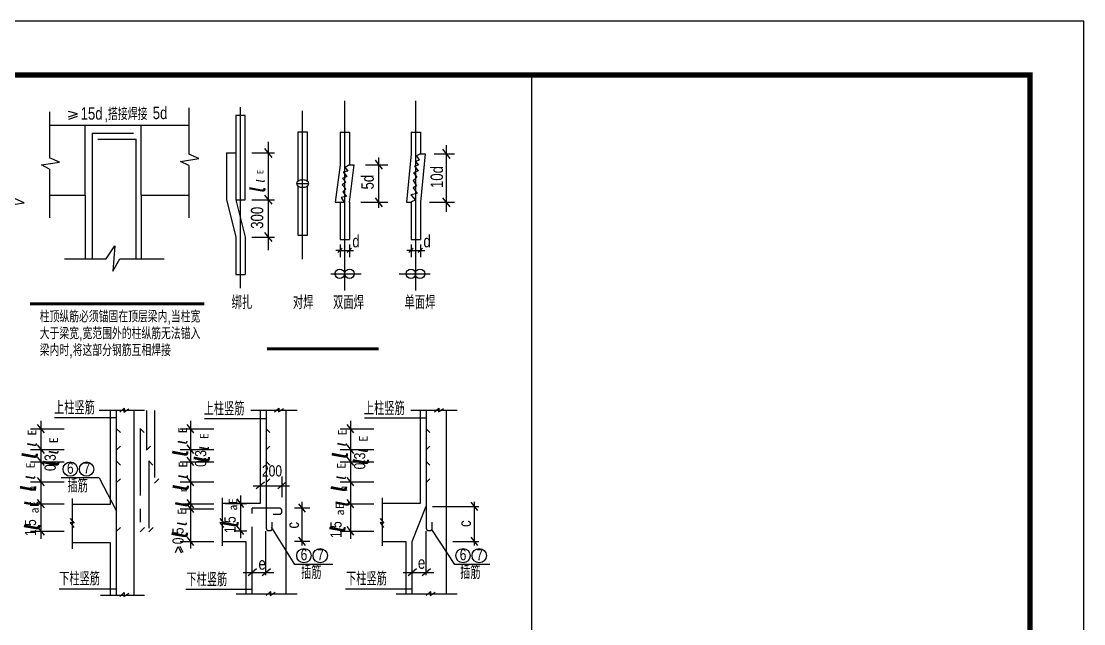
# Model space of a CAD drawing. Extents: x 299218 to 746073, y -331171 to -40619.
# Drawn here: x 440238 to 460052, y -59153 to -47922 of the extents above; entities that cross this region are included whole.
import ezdxf
from ezdxf.enums import TextEntityAlignment as Align

# ---------------------------------------------------------------- set-up
doc = ezdxf.new("R2010")
doc.units = 0
doc.header["$LTSCALE"] = 1000
doc.header["$MEASUREMENT"] = 0
doc.linetypes.add('CENTER', pattern=[2, 1.25, -0.25, 0.25, -0.25])
doc.layers.add('1', color=1, linetype='CENTER', lineweight=30)
for name, color, linetype in [('14', 2, 'Continuous'), ('2', 7, 'Continuous'), ('3', 3, 'Continuous'), ('_0', 7, 'Continuous'), ('DIM_SYMB', 3, 'Continuous'), ('LP2', 2, 'Continuous'), ('PUB_DIM', 3, 'Continuous'), ('PUB_TITLE', 4, 'Continuous'), ('ZB2', 3, 'Continuous'), ('柱线', 2, 'Continuous')]:
    doc.layers.add(name, color=color, linetype=linetype)
doc.styles.add('-宋体', font='', dxfattribs={"width": 0.8})
doc.styles.add('GS_Rein', font='GS_TXT.shx', dxfattribs={"width": 0.7, "bigfont": 'GS_HZTXT.shx'})
doc.styles.add('WMF-宋体0', font='')
doc.styles.get('-宋体').set_extended_font_data('SimSun')
doc.styles.get('WMF-宋体0').set_extended_font_data('SimSun')

# ---------------------------------------------------------------- blocks, each defined once
blk = doc.blocks.new('21')
at = {"color": 7, "style": 'WMF-宋体0'}
blk.add_text('ι', height=400, rotation=350, dxfattribs=at).set_placement((187212, -120479))
for s, p in [('a', (187568, -120476)), ('E', (187688, -120476))]:
    blk.add_text(s, height=160, dxfattribs=at).set_placement(p)
blk = doc.blocks.new('A$C30D65830')
at = {"color": 7, "style": 'WMF-宋体0'}
for height, p in [(500, (-461, -101)), (300, (-154, -92))]:
    blk.add_text('ι', height=height, rotation=350, dxfattribs=at).set_placement(p)
blk.add_text('E', height=200, dxfattribs=at).set_placement((134, -97))
blk = doc.blocks.new('弘吉车间2')
at = {"layer": '14'}
blk.add_lwpolyline([(-9300, 0), (0, 0), (0, 40000), (-9300, 40000)], close=True, dxfattribs=at)

msp = doc.modelspace()

# ---------------------------------------------------------------- linework, layer by layer
for p, q in [((440766.8, -49611.9, -2616.3), (440766.8, -50468.7, -2616.3)), ((443364.7, -49536.3, -2616.3), (443364.7, -50402.8, -2616.3)), ((440952, -50547.9, -2616.3), (440766.8, -50468.7, -2616.3)), ((443211, -50534.2, -2616.3), (443549.9, -50482.1, -2616.3)), ((443549.9, -50482.1, -2616.3), (443364.7, -50402.8, -2616.3)), ((440613.1, -50600, -2616.3), (440952, -50547.9, -2616.3)), ((440766.8, -50676.7, -2616.3), (440613.1, -50600, -2616.3)), ((440766.8, -50676.7, -2616.3), (440766.8, -51587.1, -2616.3)), ((443364.7, -50610.9, -2616.3), (443211, -50534.2, -2616.3)), ((443364.7, -50610.9, -2616.3), (443364.7, -51584.2, -2616.3)), ((439956.5, -51356.1, -2616.3), (440295.4, -51304.1, -2616.3)), ((440295.4, -51304.1, -2616.3), (440110.2, -51224.8, -2616.3)), ((441823.3, -52352.2, -2616.3), (441980.6, -52110.8, -2616.3)), ((441980.6, -52110.8, -2616.3), (441949.1, -52582, -2616.3)), ((441046.3, -52352.2, -2616.3), (441823.3, -52352.2, -2616.3)), ((441949.1, -52582, -2616.3), (442078.9, -52352.2, -2616.3)), ((442078.9, -52352.2, -2616.3), (442904.7, -52352.2, -2616.3)), ((442074.8, -55207.6), (442158.8, -55134)), ((442158.8, -55134), (442148.3, -55207.6)), ((442148.3, -55207.6), (442242.9, -55144.5)), ((444959.4, -55205.8), (445043.5, -55132.2)), ((445043.5, -55132.2), (445032.9, -55205.8)), ((445032.9, -55205.8), (445127.5, -55142.7)), ((447943.7, -55205.8), (448027.8, -55132.2)), ((448027.8, -55132.2), (448017.3, -55205.8)), ((448017.3, -55205.8), (448111.8, -55142.7)), ((441153.3, -57191.4), (441226.9, -57275.5)), ((443944.3, -57191.4), (444017.9, -57275.5)), ((446928.6, -57191.4), (447002.2, -57275.5)), ((441226.9, -57275.5), (441153.3, -57265)), ((441153.3, -57265), (441216.3, -57359.5)), ((444017.9, -57275.5), (443944.3, -57265)), ((443944.3, -57265), (444007.4, -57359.5)), ((447002.2, -57275.5), (446928.6, -57265)), ((446928.6, -57265), (446991.7, -57359.5)), ((443112.4, -57827.6), (443165, -57716.2)), ((443165, -57716.2), (443219.7, -57829.6)), ((443197.4, -57706.1), (443252.1, -57819.5)), ((442074.8, -58647.3), (442158.8, -58573.7)), ((442158.8, -58573.7), (442148.3, -58647.3)), ((442148.3, -58647.3), (442242.9, -58584.2)), ((444804.3, -58625.3), (444888.4, -58551.7)), ((444888.4, -58551.7), (444877.8, -58625.3)), ((444877.8, -58625.3), (444972.4, -58562.2)), ((447788.6, -58625.3), (447872.7, -58551.7)), ((447872.7, -58551.7), (447862.2, -58625.3)), ((447862.2, -58625.3), (447956.7, -58562.2))]:
    msp.add_line(p, q)
at = {"layer": '1', "color": 6}
for p, q in [((441559, -50008, -2616.3), (442329.6, -50008, -2616.3)), ((441666.1, -50121.4, -2616.3), (442383.1, -50121.4, -2616.3)), ((444777.3, -50291.8, -5232.6), (444912.2, -50460.6, -5232.6)), ((448095.6, -50309.7, -5232.6), (448230.5, -50478.5, -5232.6)), ((446835.8, -50513.2, -5232.6), (446970.8, -50681.9, -5232.6)), ((444777.3, -51163.9, -5232.6), (444912.2, -51332.7, -5232.6)), ((446835.8, -51210.8, -5232.6), (446970.8, -51379.6, -5232.6)), ((448095.6, -51210.8, -5232.6), (448230.5, -51379.6, -5232.6)), ((444777.3, -51861.6, -5232.6), (444912.2, -52030.3, -5232.6)), ((446142.5, -52235), (446222.5, -52155)), ((446397, -52155), (446317, -52235)), ((447468.2, -52235), (447548.2, -52155)), ((447722.6, -52155), (447642.6, -52235)), ((442574.4, -55176.1), (442574.4, -55919.1)), ((442725.3, -55176.1), (442725.3, -56531.1)), ((440537.6, -55439.6), (440662.9, -55596.4)), ((443326, -55439.6), (443451.3, -55596.4)), ((446310.3, -55439.6), (446435.6, -55596.4)), ((442011.3, -55510.9), (442086.2, -55585.8)), ((442457.4, -55510.9), (442457.4, -57438.3)), ((442457.4, -55510.9), (442532.3, -55585.8)), ((444807.6, -55518.8), (444874.6, -55585.8)), ((447792, -55518.8), (447858.9, -55585.8)), ((440537.6, -55820.3), (440662.9, -55977)), ((442011.3, -55919.1), (442086.2, -55844.2)), ((442574.4, -55919.1), (442649.3, -55844.2)), ((443326, -55820.3), (443451.3, -55977)), ((444807.6, -55911.1), (444874.6, -55844.2)), ((446310.3, -55820.3), (446435.6, -55977)), ((447792, -55911.1), (447858.9, -55844.2)), ((440537.6, -56049.4), (440662.9, -56206.1)), ((443326, -56049.4), (443451.3, -56206.1)), ((446310.3, -56049.4), (446435.6, -56206.1)), ((442011.3, -56119.6), (442086.2, -56194.5)), ((442619.4, -56119.6), (442619.4, -57438.3)), ((442619.4, -56119.6), (442694.3, -56194.5)), ((444807.6, -56127.6), (444874.6, -56194.5)), ((447792, -56127.6), (447858.9, -56194.5)), ((440537.6, -56427.9), (440662.9, -56584.7)), ((442011.3, -56527.8), (442086.2, -56452.9)), ((442725.3, -56531.1), (442803.5, -56452.9)), ((443326, -56427.9), (443451.3, -56584.7)), ((444807.6, -56519.8), (444874.6, -56452.9)), ((446310.3, -56427.9), (446435.6, -56584.7)), ((447792, -56519.8), (447858.9, -56452.9)), ((444776.3, -56514.2), (444619.6, -56639.5)), ((445179, -56514.2), (445022.3, -56639.5)), ((440537.6, -56835), (440662.9, -56991.8)), ((443326, -56835), (443451.3, -56991.8)), ((444258.6, -56827), (444383.9, -56983.7)), ((446310.3, -56835), (446435.6, -56991.8)), ((443326, -56925.9), (443451.3, -57082.6)), ((445056.8, -57001), (444541.7, -57001)), ((444541.7, -58595.6), (444541.7, -57001)), ((445097.3, -57069.5), (445097.3, -57041.5)), ((445410.2, -56916.7), (445535.5, -57073.4)), ((447526.1, -57619.8), (447792, -56959.4)), ((448623.4, -56885.9), (448748.7, -57042.6)), ((444938.8, -57110), (445056.8, -57110)), ((442011.3, -57435), (442086.2, -57360.1)), ((442457.4, -57438.3), (442535.6, -57360.1)), ((442619.4, -57438.3), (442697.6, -57360.1)), ((444258.6, -57335.4), (444383.9, -57492.1)), ((444848.1, -57417.4), (444877.9, -57417.4)), ((444918.4, -57376.9), (444918.4, -57262.2)), ((446310.3, -57343.4), (446435.6, -57500.2)), ((447832.5, -57417.4), (447862.2, -57417.4)), ((447902.7, -57376.9), (447902.7, -57262.2)), ((443326, -57536), (443451.3, -57692.8)), ((445410.2, -57538.6), (445535.5, -57695.3)), ((447526.1, -58595.6), (447526.1, -57619.8)), ((448623.4, -57538.6), (448748.7, -57695.3)), ((444626.4, -58132.8), (444469.7, -58258.2)), ((444885, -58132.8), (444728.3, -58258.2)), ((447610.7, -58132.8), (447454, -58258.2)), ((447869.3, -58132.8), (447712.6, -58258.2))]:
    msp.add_line(p, q, dxfattribs=at)
at = {"layer": '1', "color": 6, "linetype": 'ByBlock'}
for p, q in [((441559, -50008, -2616.3), (441559, -52352.2, -2616.3)), ((442383.1, -52352.2, -2616.3), (442383.1, -50121.4, -2616.3)), ((442008, -55176.1), (442008, -58617.8)), ((444807.6, -55176.1), (444807.6, -57376.9)), ((447792, -55176.1), (447792, -57376.9))]:
    msp.add_line(p, q, dxfattribs=at)
at = {"layer": '1', "color": 6}
for centre, start, end in [((445056.8, -57041.5), 0, 90), ((445056.8, -57069.5), 270, 0), ((444848.1, -57376.9), 180, 270), ((444877.9, -57376.9), 270, 0), ((447832.5, -57376.9), 180, 270), ((447862.2, -57376.9), 270, 0)]:
    msp.add_arc(centre, 40.5, start, end, dxfattribs=at)
at = {"layer": '2', "color": 2, "ltscale": 15}
for p, q in [((444325.4, -52898, -5232.6), (444325.4, -49523.4, -5232.6)), ((446269.7, -52940.9, -5232.6), (446269.7, -49408.6, -5232.6)), ((447595.4, -52940.9, -5232.6), (447595.4, -49408.6, -5232.6)), ((444238.2, -49678.5, -5232.6), (444238.2, -51248.3, -5232.6)), ((444412.6, -49678.5, -5232.6), (444238.2, -49678.5, -5232.6)), ((444412.6, -51248.3, -5232.6), (444412.6, -49678.5, -5232.6)), ((445486.1, -52356.8, -5232.6), (445486.1, -49594.5, -5232.6)), ((440766.8, -49856.3, -2616.3), (443364.7, -49856.3, -2616.3)), ((441430.8, -51164.5, -2616.3), (441430.8, -49856.3, -2616.3)), ((442477.3, -51164.5, -2616.3), (442477.3, -49856.3, -2616.3)), ((445398.9, -49989.5, -5232.6), (445398.9, -50905, -5232.6)), ((445573.3, -49989.5, -5232.6), (445398.9, -49989.5, -5232.6)), ((445573.3, -50905, -5232.6), (445573.3, -49989.5, -5232.6)), ((446182.5, -49987.1, -5232.6), (446182.5, -50597.5, -5232.6)), ((446182.5, -49987.1, -5232.6), (446357, -49987.1, -5232.6)), ((446357, -49987.1, -5232.6), (446357, -50597.5, -5232.6)), ((447508.2, -49987.1, -5232.6), (447508.2, -50394.1, -5232.6)), ((447508.2, -49987.1, -5232.6), (447682.6, -49987.1, -5232.6)), ((447682.6, -49987.1, -5232.6), (447682.6, -50394.1, -5232.6)), ((444844.7, -50166.9, -5232.6), (444844.7, -52188, -5232.6)), ((448163.1, -50235.1, -5232.6), (448163.1, -51474.8, -5232.6)), ((444063.8, -50376.2, -5232.6), (444063.8, -51245.4, -5232.6)), ((444063.8, -50376.2, -5232.6), (444238.2, -50376.2, -5232.6)), ((444537.5, -50376.2, -5232.6), (444962.6, -50376.2, -5232.6)), ((446903.3, -50464.7, -5232.6), (446903.3, -51398.3, -5232.6)), ((447508.2, -50394.1, -5232.6), (447421, -51295.2, -5232.6)), ((447660.2, -50509.2, -5232.6), (447592.3, -50539.4, -5232.6)), ((447682.6, -50394.1, -5232.6), (447607.4, -50433.9, -5232.6)), ((447607.4, -50433.9, -5232.6), (447660.2, -50509.2, -5232.6)), ((447769.8, -50394.1, -5232.6), (447682.6, -51295.2, -5232.6)), ((447682.6, -50394.1, -5232.6), (447769.8, -50394.1, -5232.6)), ((447938.3, -50394.1, -5232.6), (448316.2, -50394.1, -5232.6)), ((446182.5, -50597.5, -5232.6), (446095.3, -51295.2, -5232.6)), ((446328.6, -50716.4, -5232.6), (446240.8, -50733.9, -5232.6)), ((446357, -50597.5, -5232.6), (446280.3, -50646.2, -5232.6)), ((446280.3, -50646.2, -5232.6), (446328.6, -50716.4, -5232.6)), ((446357, -51295.2, -5232.6), (446444.2, -50597.5, -5232.6)), ((446357, -50597.5, -5232.6), (446444.2, -50597.5, -5232.6)), ((446658.6, -50597.5, -5232.6), (447071.8, -50597.5, -5232.6)), ((447637.6, -50712.7, -5232.6), (447554.6, -50750.3, -5232.6)), ((447645.1, -50607.2, -5232.6), (447569.7, -50622.2, -5232.6)), ((447569.7, -50622.2, -5232.6), (447637.6, -50712.7, -5232.6)), ((447592.3, -50539.4, -5232.6), (447645.1, -50607.2, -5232.6)), ((446306.7, -50817.3, -5232.6), (446227.6, -50852.4, -5232.6)), ((446227.6, -50852.4, -5232.6), (446293.5, -50922.6, -5232.6)), ((446240.8, -50733.9, -5232.6), (446306.7, -50817.3, -5232.6)), ((447615, -50825.7, -5232.6), (447547.1, -50893.5, -5232.6)), ((447547.1, -50893.5, -5232.6), (447607.4, -50991.4, -5232.6)), ((447554.6, -50750.3, -5232.6), (447615, -50825.7, -5232.6)), ((445372.7, -50948.8, -5232.6), (445599.4, -50948.8, -5232.6)), ((445398.9, -50992.6, -5232.6), (445398.9, -51908.1, -5232.6)), ((445573.3, -51908.1, -5232.6), (445573.3, -50992.6, -5232.6)), ((446293.5, -50922.6, -5232.6), (446223.2, -50970.9, -5232.6)), ((446223.2, -50970.9, -5232.6), (446293.5, -51045.5, -5232.6)), ((446293.5, -51045.5, -5232.6), (446236.4, -51102.6, -5232.6)), ((446236.4, -51102.6, -5232.6), (446302.3, -51190.3, -5232.6)), ((447607.4, -50991.4, -5232.6), (447547.1, -51029.1, -5232.6)), ((447547.1, -51029.1, -5232.6), (447622.5, -51134.6, -5232.6)), ((440766.8, -51164.5, -2616.3), (441430.8, -51164.5, -2616.3)), ((441430.8, -51164.5, -2616.3), (441430.8, -52352.2, -2616.3)), ((442477.3, -51164.5, -2616.3), (442477.3, -52352.2, -2616.3)), ((442477.3, -51164.5, -2616.3), (443364.7, -51164.5, -2616.3)), ((442520.9, -51164.5, -2616.3), (443364.7, -51164.5, -2616.3)), ((444063.8, -51245.4, -5232.6), (444238.2, -51946, -5232.6)), ((444238.2, -51248.3, -5232.6), (444412.6, -51948.9, -5232.6)), ((444238.2, -51248.3, -5232.6), (444412.6, -51248.3, -5232.6)), ((444537.5, -51248.3, -5232.6), (444962.6, -51248.3, -5232.6)), ((446095.3, -51295.2, -5232.6), (446182.5, -51295.2, -5232.6)), ((446182.5, -51295.2, -5232.6), (446182.5, -51992.9, -5232.6)), ((446262.7, -51300, -5232.6), (446183.7, -51300, -5232.6)), ((446302.3, -51190.3, -5232.6), (446205.7, -51207.9, -5232.6)), ((446205.7, -51207.9, -5232.6), (446262.7, -51300, -5232.6)), ((446357, -51295.2, -5232.6), (446357, -51992.9, -5232.6)), ((446571.4, -51295.2, -5232.6), (447071.8, -51295.2, -5232.6)), ((447421, -51295.2, -5232.6), (447508.2, -51295.2, -5232.6)), ((447622.5, -51134.6, -5232.6), (447501.9, -51157.2, -5232.6)), ((447501.9, -51157.2, -5232.6), (447592.3, -51255.2, -5232.6)), ((447508.2, -51295.2, -5232.6), (447508.2, -51992.9, -5232.6)), ((447592.3, -51255.2, -5232.6), (447509.4, -51285.3, -5232.6)), ((447682.6, -51295.2, -5232.6), (447682.6, -51992.9, -5232.6)), ((447851.1, -51295.2, -5232.6), (448316.2, -51295.2, -5232.6)), ((445398.9, -51908.1, -5232.6), (445573.3, -51908.1, -5232.6)), ((444238.2, -51946, -5232.6), (444238.2, -52643.6, -5232.6)), ((444412.6, -51946, -5232.6), (444412.6, -52643.6, -5232.6)), ((444537.5, -51946, -5232.6), (444962.6, -51946, -5232.6)), ((446182.5, -51992.9, -5232.6), (446357, -51992.9, -5232.6)), ((447508.2, -51992.9, -5232.6), (447682.6, -51992.9, -5232.6)), ((444238.2, -52643.6, -5232.6), (444412.6, -52643.6, -5232.6)), ((446008.9, -52632.3, -5232.6), (446574.9, -52632.3, -5232.6)), ((447283.1, -52632.3, -5232.6), (447866.2, -52632.3, -5232.6))]:
    msp.add_line(p, q, dxfattribs=at)
at = {"layer": '2'}
for p, q in [((442539.6, -55176.1), (441694, -55176.1)), ((441897.2, -55176.1), (441897.2, -56932.3)), ((442341.1, -58617.8), (442341.1, -55176.1)), ((445384.3, -55176.1), (444520.8, -55176.1)), ((444693.2, -55176.1), (444693.2, -56910.1)), ((445181.4, -58595.6), (445181.4, -55176.1)), ((448368.6, -55176.1), (447505.1, -55176.1)), ((447677.5, -55176.1), (447677.5, -56910.1)), ((448165.7, -58595.6), (448165.7, -55176.1)), ((440604.1, -55370.2), (440604.1, -57568.9)), ((442008, -55313.1), (440855.5, -55313.1)), ((443326, -55439.6), (443451.3, -55596.4)), ((443392.5, -55370.2), (443392.5, -57568.9)), ((443392.5, -55370.2), (443392.5, -57753.1)), ((444807.6, -55335), (443655.2, -55335)), ((446310.3, -55439.6), (446435.6, -55596.4)), ((446376.8, -55370.2), (446376.8, -57568.9)), ((446376.8, -55370.2), (446376.8, -57568.9)), ((447792, -55324.1), (446639.5, -55324.1)), ((440411, -55522.8), (441041.6, -55522.8)), ((443199.4, -55522.8), (443829.9, -55522.8)), ((443199.4, -55522.8), (443829.9, -55522.8)), ((446183.7, -55522.8), (446814.3, -55522.8)), ((446183.7, -55522.8), (446814.3, -55522.8)), ((440411, -55903.4), (441041.6, -55903.4)), ((443199.4, -55903.4), (443829.9, -55903.4)), ((446183.7, -55903.4), (446814.3, -55903.4)), ((440411, -56132.5), (441041.6, -56132.5)), ((443199.4, -56132.5), (443829.9, -56132.5)), ((446183.7, -56132.5), (446814.3, -56132.5)), ((441691.5, -56434), (440980.3, -56434)), ((441691.5, -56434), (442008, -57041.8)), ((443326, -56427.9), (443451.3, -56584.7)), ((445095.9, -56410.5), (445095.9, -56791.2)), ((446310.3, -56427.9), (446435.6, -56584.7)), ((440411, -56511.1), (441041.6, -56511.1)), ((443199.4, -56511.1), (443829.9, -56511.1)), ((443199.4, -56511.1), (443829.9, -56511.1)), ((444565.3, -56580.6), (445241.5, -56580.6)), ((446183.7, -56511.1), (446814.3, -56511.1)), ((446183.7, -56511.1), (446814.3, -56511.1)), ((441184.8, -56817.5), (441184.8, -57754.4)), ((443326, -56835), (443451.3, -56991.8)), ((443984.1, -56806.9), (443984.1, -57701.5)), ((444258.6, -56827), (444383.9, -56983.7)), ((444325, -56762.9), (444325, -57560.9)), ((446310.3, -56835), (446435.6, -56991.8)), ((446968.5, -56806.9), (446968.5, -57701.5)), ((440411, -56918.2), (441041.6, -56918.2)), ((441897.2, -56932.3), (441184.8, -56932.3)), ((443199.4, -56918.2), (443829.9, -56918.2)), ((443199.4, -56918.2), (443829.9, -56918.2)), ((443199.4, -57009), (443829.9, -57009)), ((443199.4, -57009), (443829.9, -57009)), ((443326, -56925.9), (443451.3, -57082.6)), ((444693.2, -56910.1), (443984.1, -56910.1)), ((444046.9, -56910.1), (444446.6, -56910.1)), ((444046.9, -56910.1), (444446.6, -56910.1)), ((445622.1, -56999.8), (445336.9, -56999.8)), ((445476.6, -57695.6), (445476.6, -56878.7)), ((446183.7, -56918.2), (446814.3, -56918.2)), ((446183.7, -56918.2), (446814.3, -56918.2)), ((447677.5, -56910.1), (446968.5, -56910.1)), ((447908, -56969), (448772, -56969)), ((448689.9, -57695.6), (448689.9, -56878.7)), ((440411, -57426.6), (441041.6, -57426.6)), ((440537.6, -57343.4), (440662.9, -57500.2)), ((444206.9, -57418.5), (444446.6, -57418.5)), ((444206.9, -57418.5), (444446.6, -57418.5)), ((444258.6, -57335.4), (444383.9, -57492.1)), ((444801.9, -58250.2), (444801.9, -57426.6)), ((445337.7, -58046.8), (444902.1, -57351.6)), ((446183.7, -57426.6), (446814.3, -57426.6)), ((446183.7, -57426.6), (446814.3, -57426.6)), ((446310.3, -57343.4), (446435.6, -57500.2)), ((447786.2, -58250.2), (447786.2, -57426.6)), ((448323.6, -58046.8), (447892.4, -57399.3)), ((441184.8, -57642), (441897.2, -57642)), ((441897.2, -57642), (441897.2, -58617.8)), ((443199.4, -57619.2), (443829.9, -57619.2)), ((443199.4, -57619.2), (443829.9, -57619.2)), ((443984.1, -57619.2), (444427.3, -57619.2)), ((444427.3, -57619.2), (444427.3, -58595.6)), ((445622.1, -57621.7), (445336.9, -57621.7)), ((446968.5, -57619.2), (447411.6, -57619.2)), ((447411.6, -57619.2), (447411.6, -58595.6)), ((448287.7, -57621.7), (448772, -57621.7)), ((446048.9, -58046.8), (445337.7, -58046.8)), ((448978.3, -58046.8), (448323.6, -58046.8)), ((444378.5, -58199.3), (444947.5, -58199.3)), ((447362.8, -58199.3), (447931.8, -58199.3)), ((442008, -58506.4), (440945, -58506.4)), ((441714.1, -58617.8), (442539.6, -58617.8)), ((444541.7, -58517.4), (443309.8, -58517.4)), ((444246.5, -58595.6), (445384.3, -58595.6)), ((447526.1, -58506.5), (446285.5, -58506.5)), ((447230.9, -58595.6), (448368.6, -58595.6))]:
    msp.add_line(p, q, dxfattribs=at)
at = {"layer": '2', "color": 2, "ltscale": 15, "elevation": -5232.6}
msp.add_lwpolyline([(445372.7, -50948.8, 0.1509731), (445380.2, -50973.1, 0.1070074), (445405.9, -50997.4, 0.0748851), (445440.7, -51011.9, 0.0615879), (445486.1, -51017.6, 0.0615879), (445531.5, -51011.9, 0.0748851), (445566.2, -50997.4, 0.1070074), (445592, -50973.1, 0.1509731), (445599.4, -50948.8, 0.1509731), (445592, -50924.6, 0.1070074), (445566.2, -50900.2, 0.0748851), (445531.5, -50885.7, 0.0615879), (445486.1, -50880.1, 0.0615879), (445440.7, -50885.7, 0.0748851), (445405.9, -50900.2, 0.1070074), (445380.2, -50924.6, 0.1509731)], format="xyb", close=True, dxfattribs=at)
at = {"layer": '2', "color": 2, "ltscale": 15}
for centre in [(446176.7, -52629.8, -5232.6), (446359.8, -52629.8, -5232.6), (447504.5, -52629.8, -5232.6), (447674.1, -52629.8, -5232.6)]:
    msp.add_circle(centre, 88.2, dxfattribs=at)
at = {"layer": '2'}
for centre in [(441152.4, -56271.3), (441455.6, -56271.3), (445509.8, -57884.1), (445813, -57884.1), (448476.1, -57884.1), (448779.3, -57884.1)]:
    msp.add_circle(centre, 133.7, dxfattribs=at)
at = {"layer": 'DIM_SYMB', "const_width": 56}
for points in [[(440400.2, -53192), (443652.5, -53192)], [(444823.5, -54030.6), (446904.9, -54030.6)]]:
    msp.add_lwpolyline(points, dxfattribs=at)
at = {"layer": 'LP2'}
for p, q in [((441287.7, -49650.2, -2616.3), (441122.6, -49604.3, -2616.3)), ((441122.6, -49705.3, -2616.3), (441287.7, -49650.2, -2616.3)), ((441123.7, -49749.6, -2616.3), (441288.8, -49694.5, -2616.3))]:
    msp.add_line(p, q, dxfattribs=at)
at = {"layer": 'PUB_DIM'}
for p, q in [((446182.5, -52083.8), (446182.5, -52322.5)), ((446357, -52083.8), (446357, -52322.5)), ((447508.2, -52083.8), (447508.2, -52322.5)), ((447682.6, -52083.8), (447682.6, -52322.5)), ((446182.5, -52195), (446102.5, -52195)), ((446182.5, -52195), (446357, -52195)), ((446357, -52195), (446437, -52195)), ((447508.2, -52195), (447428.2, -52195)), ((447508.2, -52195), (447682.6, -52195)), ((447682.6, -52195), (447762.6, -52195))]:
    msp.add_line(p, q, dxfattribs=at)
at = {"layer": 'PUB_TITLE'}
msp.add_lwpolyline([(385751.6, -89922.2), (460051.6, -89922.2), (460051.6, -47922.2), (385751.6, -47922.2)], close=True, dxfattribs=at)
at = {"layer": 'PUB_TITLE', "const_width": 100}
msp.add_lwpolyline([(388251.6, -88922.2), (459051.6, -88922.2), (459051.6, -48922.2), (388251.6, -48922.2)], close=True, dxfattribs=at)

# ---------------------------------------------------------------- block references
at = {"xscale": 0.8000000000465661, "yscale": 0.8000000000465661, "zscale": 0.8000000000465661, "rotation": 90}
for p in [(440442.2, -55752), (443249.4, -55709.5), (443651.2, -55818.5), (446226.3, -55747.9), (446618, -55865.2), (440845.3, -55895.7), (440412.8, -56364.6), (443258.4, -56348.9), (446207.8, -56369.5), (443239.9, -57229)]:
    msp.add_blockref('A$C30D65830', p, dxfattribs=at)
at = {"rotation": 90}
for p in [(323789, -244610.9), (320087.1, -244665), (325783.8, -244702.6)]:
    msp.add_blockref('21', p, dxfattribs=at)
at = {"layer": '_0'}
msp.add_blockref('弘吉车间2', (459051.6, -88922.2), dxfattribs=at)

# ---------------------------------------------------------------- texts
at = {"color": 7, "style": '-宋体', "width": 0.8}
for s, height, rotation, p in [('E', 120, 90, (444755.3, -50768.5)), ('ι', 218.9, 80, (444769.2, -50946)), ('ι', 400, 80, (444771.3, -51145))]:
    msp.add_text(s, height=height, rotation=rotation, dxfattribs=at).set_placement(p)
at = {"color": 7, "style": 'WMF-宋体0'}
for s, height, rotation, p in [('n', 150, 90, (440513.8, -56688)), ('n', 150, 90, (443328.7, -56699.3)), ('n', 150, 90, (446319.5, -56686)), ('ι', 350, 80, (440536.9, -57005.4)), ('ι', 350, 80, (443351.8, -57016.7)), ('ι', 350, 80, (446342.6, -57003.4))]:
    msp.add_text(s, height=height, rotation=rotation, dxfattribs=at).set_placement(p)
at = {"layer": '2', "color": 2, "ltscale": 15, "style": 'GS_Rein', "width": 0.8}
for s, p in [('10d', (448101.8, -51031.4, -5232.6)), ('5d', (446811.4, -51058.2, -5232.6)), ('300', (444751, -51791.1, -5232.6))]:
    msp.add_text(s, height=230, rotation=90, dxfattribs=at).set_placement(p)
for s, height, p in [('d', 230, (446412.1, -52137.1, -5232.6)), ('d', 230, (447737.7, -52137.1, -5232.6)), ('上柱竖筋', 250, (440851, -55251, -10465.2)), ('上柱竖筋', 250, (443640.2, -55270.1, -10465.2)), ('上柱竖筋', 250, (446628.9, -55264.1, -10465.2)), ('200', 210, (444727, -56409.3)), ('插筋', 250, (441099.5, -56706.1, -10465.2)), ('e', 230, (444661.6, -58145.4)), ('插筋', 250, (445456.9, -58318.9, -10465.2)), ('e', 230, (447635.2, -58129.2)), ('插筋', 250, (448423.2, -58318.9, -10465.2)), ('下柱竖筋', 250, (440946.2, -58439.7, -10465.2)), ('下柱竖筋', 250, (443318.2, -58454.2, -10465.2)), ('下柱竖筋', 250, (446295.6, -58439, -10465.2))]:
    msp.add_text(s, height=height, dxfattribs=at).set_placement(p)
for s, height, p in [('绑扎', 252.91, (444353.6, -53290, -5232.6)), ('对焊', 252.91, (445495.5, -53290, -5232.6)), ('双面焊', 252.91, (446341.4, -53290, -5232.6)), ('单面焊', 252.91, (447674.4, -53290, -5232.6)), ('6', 210, (441153.3, -56357.8)), ('7', 210, (441462.4, -56357.8)), ('6', 210, (445510.7, -57970.6)), ('7', 210, (445819.8, -57970.6)), ('6', 210, (448477, -57970.6)), ('7', 210, (448786.1, -57970.6))]:
    msp.add_text(s, height=height, dxfattribs=at).set_placement(p, align=Align.CENTER)
for s, height, p in [('0.3 ', 210, (440882.3, -56119.1, -12419.9)), ('0.3 ', 210, (443688.2, -56042, -12419.9)), ('0.3 ', 210, (446655, -56088.7, -12419.9)), ('c', 230, (448622.5, -57288.1, -12419.9)), ('c', 230, (445416.4, -57317.2, -12419.9))]:
    msp.add_text(s, height=height, rotation=90, dxfattribs=at).set_placement(p, align=Align.CENTER)
at = {"layer": '3', "color": 2, "style": 'GS_Rein', "width": 0.8}
for s, p in [('15d', (441345.4, -49756.2, -2616.3)), ('5d', (442689.8, -49746.9, -2616.3))]:
    msp.add_text(s, height=230, dxfattribs=at).set_placement(p)
at = {"layer": 'ZB2', "style": 'GS_Rein', "width": 0.8}
for s, height, p in [(',搭接焊接', 230, (441787.7, -49765.1, -2616.3)), ('柱顶纵筋必须锚固在顶层梁内,当柱宽', 218.025, (440583.1, -53537.2, -2616.3)), ('大于梁宽,宽范围外的柱纵筋无法锚入', 218.025, (440583.1, -53850.3, -2616.3)), ('梁内时,将这部分钢筋互相焊接', 218.025, (440583.1, -54163.4, -2616.3))]:
    msp.add_text(s, height=height, dxfattribs=at).set_placement(p)
at = {"layer": '柱线', "color": 0, "style": 'GS_Rein', "width": 0.8}
for s, p in [('1.5', (440515.4, -57518.6)), ('1.5', (444236.3, -57463.1)), ('1.5', (446212.1, -57556.2)), ('0.5', (443267.3, -57672))]:
    msp.add_text(s, height=210, rotation=90, dxfattribs=at).set_placement(p)

doc.saveas('drawing.dxf')
